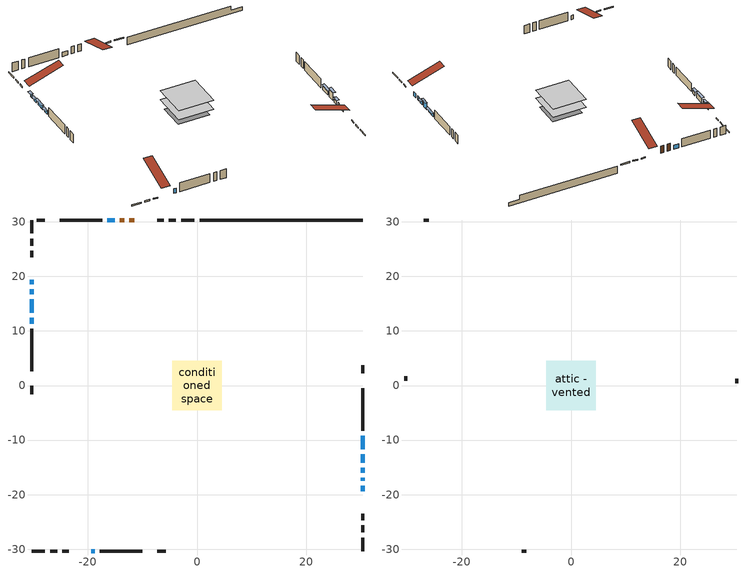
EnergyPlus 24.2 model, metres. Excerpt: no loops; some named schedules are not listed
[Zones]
conditioned space
 floor outside (Floor1 construction): -2.53,-2.53 -2.53,2.53 2.53,2.53 2.53,-2.53 z1.16
 floor adiabatic (AdiabaticFloorConstruction): -4.56,-4.56 -4.56,4.56 4.56,4.56 4.56,-4.56 z1.16
 floor foundation (Slab1 construction): -4.04,-3.43 -4.04,3.43 4.04,3.43 4.04,-3.43 z-1
 wall outside (RimJoist1 construction): -0.47,30.33 -2.93,30.33 / -30.33,-30.33 -27.87,-30.33 / -30.33,30.33 -30.33,27.87 / 30.33,-30.33 30.33,-27.87 z1.16:1.46
 wall outside (RimJoist2 construction): -3.86,30.33 -5.19,30.33 / -26.94,-30.33 -25.6,-30.33 / -30.33,26.94 -30.33,25.6 / 30.33,-26.94 30.33,-25.6 z1.16:1.46
 wall outside (RimJoist3 construction): -6.12,30.33 -7.26,30.33 / -24.68,-30.33 -23.54,-30.33 / -30.33,24.68 -30.33,23.54 / 30.33,-24.68 30.33,-23.54 z1.16:1.46
 wall outside (AdiabaticWallConstruction 1): -11.46,30.33 -12.39,30.33 / -13.31,30.33 -14.13,30.33 z1.16:3.19
 wall outside (AdiabaticWallConstruction): -30.33,19.34 -30.33,18.58 z1.16:2.33; -30.33,17.65 -30.33,16.74 / 30.33,-15.98 30.33,-15.06 / 30.33,-11.68 30.33,-9.24 / -30.33,12.44 -30.33,11.35 z1.16:2.08; -30.33,15.81 -30.33,13.37 / 30.33,-19.34 30.33,-18.36 / 30.33,-17.44 30.33,-16.9 / -15.06,30.33 -16.43,30.33 / -19.34,-30.33 -18.73,-30.33 z1.16:2.38; 30.33,-14.13 30.33,-12.61 z1.16:3.14
 wall outside (Wall1 construction): -17.36,30.33 -25.17,30.33 / -17.8,-30.33 -9.99,-30.33 / -30.33,10.42 -30.33,2.61 / 30.33,-8.31 30.33,-0.5 z1.16:3.6
 wall outside (Wall3 construction): -27.87,30.33 -29.4,30.33 / -7.29,-30.33 -5.76,-30.33 / -30.33,-0.09 -30.33,-1.62 / 30.33,2.2 30.33,3.73 z1.16:3.6
 wall foundation (FoundationWall1 construction): 0.46,30.33,-1 0.46,30.33,1.16 27.34,30.33,1.16 27.34,30.33,-0.01 30.33,30.33,-0.01 30.33,30.33,-1
 window (WindowConstruction 8): -30.33,19.34 -30.33,18.58 z1.16:2.33
 window (WindowConstruction 6): -30.33,17.65 -30.33,16.74 z1.16:2.07
 window (WindowConstruction 7): -30.33,15.81 -30.33,13.37 z1.16:2.38
 window (WindowConstruction 9): 30.33,-19.34 30.33,-18.36 z1.16:2.38
 window (WindowConstruction 10): 30.33,-17.44 30.33,-16.9 z1.16:2.38
 window (WindowConstruction): 30.33,-15.97 30.33,-15.06 z1.16:2.07
 window (WindowConstruction 1): 30.33,-14.13 30.33,-12.61 z1.16:3.14
 window (WindowConstruction 2): 30.33,-11.68 30.33,-9.24 z1.16:2.07
 window (WindowConstruction 3): -15.06,30.33 -16.43,30.33 z1.16:2.38
 window (WindowConstruction 4): -19.34,-30.33 -18.73,-30.33 z1.16:2.38
 window (WindowConstruction 5): -30.33,12.44 -30.33,11.35 z1.16:2.07
 door (Door): -11.46,30.33 -12.39,30.33 z1.16:3.19
 door (Door 1): -13.32,30.33 -14.13,30.33 z1.16:3.19
 ceiling adiabatic (AdiabaticFloorConstruction): 4.56,-4.56 4.56,4.56 -4.56,4.56 -4.56,-4.56 z1.16
attic - vented
 floor to conditioned space (Floor2 construction Reversed): -4.56,-4.56 -4.56,4.56 4.56,4.56 4.56,-4.56 z3.6
 wall outside (Wall2 construction): -26.1,30.33 -26.94,30.33 / -9.06,-30.33 -8.22,-30.33 / -30.33,1.68 -30.33,0.84 / 30.33,0.43 30.33,1.27 z1.16:3.6
 roof outside (Roof1 construction): -10.53,30.33,3.6 -10.53,21.44,6.56 -8.19,21.44,6.56 -8.19,30.33,3.6; -20.27,-30.33,3.6 -20.27,-21.44,6.56 -22.61,-21.44,6.56 -22.61,-30.33,3.6; -30.33,20.27,3.6 -21.44,20.27,6.56 -21.44,22.61,6.56 -30.33,22.61,3.6; 30.33,-20.27,3.6 21.44,-20.27,6.56 21.44,-22.61,6.56 30.33,-22.61,3.6
shading: -30.33,18.28 -30.33,19.64 -30.94,19.64 -30.94,18.28 z2.63; -30.33,16.44 -30.33,17.95 -30.94,17.95 -30.94,16.44 z2.37; -30.33,13.07 -30.33,16.11 -30.94,16.11 -30.94,13.07 z2.68; 30.33,-14.76 30.33,-16.27 30.94,-16.27 30.94,-14.76 z2.37; 30.33,-12.31 30.33,-14.43 30.94,-14.43 30.94,-12.31 z3.44; 30.33,-8.94 30.33,-11.98 30.94,-11.98 30.94,-8.94 z2.37; -30.33,11.05 -30.33,12.74 -30.94,12.74 -30.94,11.05 z2.37
[Building]
Building 1: Terrain=Suburbs
[Site:Location]
Halifax Intl AP_NS: Latitude {deg}=44.88; Longitude {deg}=-63.51; Time Zone {hr}=-4; Elevation {m}=145; Keep Site Location Information=Yes
[Site:GroundTemperature:Shallow]
3.15511, 1.33576, 1.19006, 2.05344, 5.51939, 8.9692, 11.96, 13.8546, 14.0156, 12.4746, 9.56009, 6.2161
[Site:WaterMainsTemperature]
Calculation Method=Schedule; Temperature Schedule=mains temperature schedule
[Material] Roughness=Rough; Thermal Absorptance=0.9
Name | Thickness {m} | Conductivity {W/m-K} | Density {kg/m3} | Specific Heat {J/kg-K} | Solar Absorptance | Visible Absorptance
asphalt or fiberglass shingles | 0.00635 | 0.162714 | 1121.4 | 1465.45 | 0.4 | 0.4
ceiling loosefill ins | 0.254 | 0.0480833 | 16.02 | 1046.75 | 0.7 | 0.7
ceiling stud and cavity | 0.1397 | 0.483755 | 65.682 | 1177.47 | 0.7 | 0.7
concrete 4.0 in. | 0.1016 | 1.803125 | 2242.8 | 837.4 | 0.7 | 0.7
concrete 8.0 in. | 0.2032 | 1.803125 | 2242.8 | 837.4 | 0.7 | 0.7
door material | 0.04445 | 0.0451087 | 512.64 | 1214.23 | 0.7 | 0.7
door material 1 | 0.04445 | 0.20624 | 512.64 | 1214.23 | 0.7 | 0.7
exterior vertical ins | 0.000583883 | 0.029427 | 32.04 | 1214.23 | 0.7 | 0.7
floor covering | 0.0127 | 0.0433444 | 54.468 | 1339.84 | 0.6 | 0.6
floor rigid ins | 0.103632 | 0.029427 | 32.04 | 1214.23 | 0.7 | 0.7
floor rigid ins 1; wall rigid ins 1 | 0.512978 | 0.029427 | 32.04 | 1214.23 | 0.7 | 0.7
floor stud and cavity | 0.1397 | 0.377444 | 92.3553 | 1139.71 | 0.7 | 0.7
floor stud and cavity 1 | 0.1397 | 1.75129 | 37.0049 | 1207.88 | 0.7 | 0.7
furniture material conditioned space 1 | 0.1524 | 0.115458 | 640.8 | 1214.23 | 0.6 | 0.6
gypsum board | 0.0127 | 0.160291 | 801 | 837.4 | 0.6 | 0.6
gypsum board 1 | 0.0127 | 0.160291 | 801 | 837.4 | 0.7 | 0.7
osb sheathing 0.5 in. | 0.0127 | 0.115458 | 512.64 | 1214.23 | 0.7 | 0.7
osb sheathing 0.75 in. | 0.01905 | 0.115458 | 512.64 | 1214.23 | 0.7 | 0.7
osb sheathing 2.0 in. | 0.0508 | 0.115458 | 512.64 | 1214.23 | 0.7 | 0.7
rim joist rigid ins; wall rigid ins | 0.051816 | 0.029427 | 32.04 | 1214.23 | 0.7 | 0.7
rim joist stud and cavity | 0.0508 | 0.0934928 | 125.044 | 1163.47 | 0.6 | 0.6
rim joist stud and cavity 1 | 0.0508 | 0.144554 | 125.044 | 1163.47 | 0.6 | 0.6
rim joist stud and cavity 2 | 0.0508 | 0.0496917 | 125.044 | 1163.47 | 0.6 | 0.6
wall stud and cavity | 0.1397 | 0.458625 | 139.0536 | 1170.24 | 0.7 | 0.7
wall stud and cavity 1 | 0.0889 | 6.1454 | 50.32683 | 1063.81 | 0.6 | 0.6
wall stud and cavity 2 | 0.1397 | 1.2911 | 139.0536 | 1170.24 | 0.7 | 0.7
wall stud and cavity 3 | 0.0889 | 0.380278 | 52.3479 | 1209.89 | 0.7 | 0.7
wall stud and cavity 4 | 0.0889 | 0.391764 | 83.0341 | 1211.67 | 0.7 | 0.7
wood siding | 0.0254 | 0.102417 | 544.68 | 1172.36 | 0.4 | 0.4
wood siding 1 | 0.00254 | 0.102417 | 544.68 | 1172.36 | 0.4 | 0.4
wood siding 2; wood siding 3; wood siding 4 | 0.0254 | 0.102417 | 544.68 | 1172.36 | 0.7 | 0.7
[WindowMaterial:SimpleGlazingSystem]
Name | U-Factor {W/m2-K} | Solar Heat Gain Coefficient
WindowMaterial | 2.28312 | 0.47
WindowMaterial 1 | 2.24735 | 0.54
WindowMaterial 2 | 2.24508 | 0.51
WindowMaterial 3 | 2.14174 | 0.58
WindowMaterial 4 | 2.25814 | 0.49
WindowMaterial 5 | 2.22521 | 0.52
WindowMaterial 6 | 2.07928 | 0.64
WindowMaterial 7 | 2.126411 | 0.59
WindowMaterial 8 | 2.989467 | 0.54
WindowMaterial 9 | 3.03319 | 0.48
[Construction]
AdiabaticFloorConstruction: floor stud and cavity 1, floor rigid ins 1, osb sheathing 0.75 in., floor covering
AdiabaticWallConstruction: wood siding 3, wall rigid ins 1, wall stud and cavity 3, gypsum board
AdiabaticWallConstruction 1: wood siding 4, wall rigid ins 1, wall stud and cavity 3, gypsum board
Door: door material
Door 1: door material 1
Floor1 construction: floor stud and cavity, floor rigid ins, osb sheathing 0.75 in., floor covering
Floor2 construction Reversed: gypsum board, ceiling stud and cavity, ceiling loosefill ins
FoundationWall1 construction: concrete 8.0 in., gypsum board 1
furniture construction conditioned space 1: furniture material conditioned space 1
PartitionWallConstruction: gypsum board, wall stud and cavity 4, gypsum board
RimJoist1 construction: wood siding 2, osb sheathing 2.0 in., rim joist stud and cavity
RimJoist2 construction: wood siding 2, rim joist rigid ins, osb sheathing 2.0 in., rim joist stud and cavity 1
RimJoist3 construction: wood siding 2, rim joist rigid ins, osb sheathing 2.0 in., rim joist stud and cavity 2
Roof1 construction: asphalt or fiberglass shingles
Slab1 construction: concrete 4.0 in.
Wall1 construction: wood siding, wall rigid ins, osb sheathing 0.5 in., wall stud and cavity, gypsum board
Wall2 construction: wood siding 1, wall stud and cavity 1
Wall3 construction: wood siding, osb sheathing 0.5 in., wall stud and cavity 2, gypsum board
WindowConstruction; WindowConstruction 3: WindowMaterial
WindowConstruction 1: WindowMaterial 1
WindowConstruction 10: WindowMaterial 9
WindowConstruction 2: WindowMaterial 2
WindowConstruction 4: WindowMaterial 3
WindowConstruction 5: WindowMaterial 4
WindowConstruction 6: WindowMaterial 5
WindowConstruction 7: WindowMaterial 6
WindowConstruction 8: WindowMaterial 7
WindowConstruction 9: WindowMaterial 8
[Zone] Multiplier=1; Part of Total Floor Area=Yes
Name | Volume {m3}
attic - vented | 40.0914
conditioned space | 334.4
[Space]
Name | Zone | Volume {m3}
attic - vented 1 | attic - vented | 40.0914
conditioned space 1 | conditioned space | 334.4
[ZoneInfiltration:EffectiveLeakageArea]
infil attic - vented 1: Zone or Space=attic - vented 1; Schedule=Always On Discrete; Effective Air Leakage Area {cm2}=2984.96; Stack Coefficient=0.000375655; Wind Coefficient=1.30953e-05
[ZoneMixing]
whole house fan mix: Zone or Space=attic - vented; Schedule=Always On Continuous; Design Flow Rate Calculation Method=Flow/Zone; Design Flow Rate {m3/s}=0; Source Zone or Space=conditioned space
[SurfaceProperty:ExposedFoundationPerimeter]
Slab1: Exposed Perimeter Calculation Method=TotalExposedPerimeter; Total Exposed Perimeter {m}=29.87
[InternalMass] Zone or ZoneList=conditioned space; Space or SpaceList=conditioned space 1
Name | Construction | Surface Area {m2}
furniture mass conditioned space 1 | furniture construction conditioned space 1 | 65.732
partition wall mass | PartitionWallConstruction | 164.33
[Lights]
interior lighting: Zone or ZoneList or Space or SpaceList=conditioned space 1; Schedule=interior lighting schedule; Design Level Calculation Method=LightingLevel; Lighting Level {W}=343.2; Return Air Fraction=0; Fraction Radiant=0.6; Fraction Visible=0.2; Fraction Replaceable=1
[People]
occupants: Zone or ZoneList or Space or SpaceList=conditioned space 1; Number of People Schedule=occupants schedule; Number of People Calculation Method=People; Number of People=3; Fraction Radiant=0.314171; Sensible Heat Fraction=0.56303; Activity Level Schedule=occupants activity schedule; Carbon Dioxide Generation Rate {m3/s-W}=0; Enable ASHRAE 55 Comfort Warnings=No; Mean Radiant Temperature Calculation Type=EnclosureAveraged
[ElectricEquipment] Zone or ZoneList or Space or SpaceList=conditioned space 1; Design Level Calculation Method=EquipmentLevel
Name | Schedule | Design Level {W} | Fraction Latent | Fraction Radiant | Fraction Lost
clothes dryer | clothes dryer schedule | 140.772 | 0.015 | 0.081 | 0.85
clothes washer | clothes washer schedule | 32.1985 | 0.03 | 0.162 | 0.7
cooking range | cooking range schedule | 215.147 | 0.08 | 0.432 | 0.2
dishwasher | dishwasher schedule | 66.8632 | 0.3 | 0.18 | 0.4
fridge | fridge schedule | 72.9452 | 0 | 0.6 | 0
mech vent bath fan 0 | mech vent bath fan 0 schedule | 50.2 | 0 | 0 | 1
mech vent house fan | mech vent house fan schedule | 0 | 0 | 0 | 1
mech vent house fan cfis | mech vent house fan cfis schedule | 0 | 0 | 0 | 0
misc plug loads | misc plug loads schedule | 494.7 | 0.045 | 0.513 | 0.1
whole house fan | Always On Discrete | 0 | 0 | 0 | 1
[OtherEquipment] Zone or ZoneList or Space or SpaceList=conditioned space 1; Design Level Calculation Method=EquipmentLevel
Name | Fuel Type | Schedule | Design Level {W} | Fraction Latent | Fraction Radiant | Fraction Lost
clothes dryer 1 | Electricity | clothes dryer schedule | 0 | 0.015 | 0.081 | 0.85
cooking range 1 | Electricity | cooking range schedule | 0 | 0.08 | 0.432 | 0.2
general water use latent | None | general water use schedule | 62.594 | 1 | 0 | 0
general water use sensible | None | general water use schedule | -61.6891 | 0 | 0.6 | 0
mech vent house fan latent load | None | Always On Discrete | 0 | 1 | 0 | 0
mech vent house fan sensible load | None | Always On Discrete | 0 | 0 | 0 | 0
water heater energy adjustment1 | Electricity | Always On Discrete | 0.01 | 0 | 0 | 1
[ZoneInfiltration:DesignFlowRate] Zone or ZoneList or Space or SpaceList=conditioned space 1; Schedule=Always On Discrete; Design Flow Rate Calculation Method=Flow/Zone; Design Flow Rate {m3/s}=0
infil flow; natural vent flow; whole house fan flow
[AvailabilityManager:Scheduled]
air source heat pump airloop Availability Manager: Schedule=Always On Discrete
[Foundation:Kiva]
Foundation Kiva 1: Initial Indoor Air Temperature {C}=18; Wall Height Above Grade {m}=1.16001; Wall Depth Below Slab {m}=0.2032; Custom Block Material Name 1=exterior vertical ins; Custom Block Depth 1 {m}=2.16; Custom Block X Position 1 {m}=0.2159; Custom Block Z Position 1 {m}=0
[Foundation:Kiva:Settings]
Soil Conductivity {W/m-K}=0.849921; Soil Density {kg/m3}=1842.3; Soil Specific Heat {J/kg-K}=418.7; Ground Solar Absorptivity=0.9; Ground Thermal Absorptivity=0.9; Ground Surface Roughness {m}=0.03; Far-Field Width {m}=40; Deep-Ground Boundary Condition=ZeroFlux; Deep-Ground Depth {m}=40; Minimum Cell Dimension {m}=0.2; Maximum Cell Growth Coefficient=3; Simulation Timestep=Timestep
[Exterior:Lights]
exterior lighting: Schedule=exterior lighting schedule; Design Level {W}=75.6
[EnergyManagementSystem:GlobalVariable]
air_source_heat_pump_airloop_Fan_RTF
infil_program_Qfan
infil_program_Qinf
natural_vent_program_Qnv
natural_vent_program_Qwhf
[EnergyManagementSystem:Sensor]
Name | Output:Variable or Output:Meter Index Key | Output:Variable or Output:Meter
airflow_gain | infil flow | Infiltration Sensible Heat Gain Energy
airflow_gain_1 | natural vent flow | Infiltration Sensible Heat Gain Energy
airflow_gain_2 | whole house fan flow | Infiltration Sensible Heat Gain Energy
airflow_loss | infil flow | Infiltration Sensible Heat Loss Energy
airflow_loss_1 | natural vent flow | Infiltration Sensible Heat Loss Energy
airflow_loss_2 | whole house fan flow | Infiltration Sensible Heat Loss Energy
clg_load_cond |  | Cooling:EnergyTransfer:Zone:CONDITIONED SPACE
clg_sp_s; clg_sp_s_1 | cooling setpoint | Schedule Value
clothes_dryer_exhaust_0_sch_s | clothes dryer exhaust 0 schedule | Schedule Value
cool_season | cooling season schedule | Schedule Value
htg_load_cond |  | Heating:EnergyTransfer:Zone:CONDITIONED SPACE
htg_sp_s; htg_sp_s_1 | heating setpoint | Schedule Value
ig_ee_conv | clothes dryer | Electric Equipment Convective Heating Energy
ig_ee_conv_2 | cooking range | Electric Equipment Convective Heating Energy
ig_ee_conv_4 | fridge | Electric Equipment Convective Heating Energy
ig_ee_conv_5 | misc plug loads | Electric Equipment Convective Heating Energy
ig_ee_conv_6 | whole house fan | Electric Equipment Convective Heating Energy
ig_ee_rad | clothes dryer | Electric Equipment Radiant Heating Energy
ig_ee_rad_2 | cooking range | Electric Equipment Radiant Heating Energy
ig_ee_rad_4 | fridge | Electric Equipment Radiant Heating Energy
ig_ee_rad_5 | misc plug loads | Electric Equipment Radiant Heating Energy
ig_ee_rad_6 | whole house fan | Electric Equipment Radiant Heating Energy
ig_lgt_conv | interior lighting | Lights Convective Heating Energy
ig_lgt_rad | interior lighting | Lights Radiant Heating Energy
ig_lgt_vis | interior lighting | Lights Visible Radiation Heating Energy
ig_oe_conv | clothes dryer 1 | Other Equipment Convective Heating Energy
ig_oe_conv_1 | cooking range 1 | Other Equipment Convective Heating Energy
ig_oe_conv_2 | general water use latent | Other Equipment Convective Heating Energy
ig_oe_conv_3 | general water use sensible | Other Equipment Convective Heating Energy
ig_oe_conv_4 | water heater energy adjustment1 | Other Equipment Convective Heating Energy
ig_oe_rad | clothes dryer 1 | Other Equipment Radiant Heating Energy
ig_oe_rad_1 | cooking range 1 | Other Equipment Radiant Heating Energy
ig_oe_rad_2 | general water use latent | Other Equipment Radiant Heating Energy
ig_oe_rad_3 | general water use sensible | Other Equipment Radiant Heating Energy
ig_oe_rad_4 | water heater energy adjustment1 | Other Equipment Radiant Heating Energy
ig_ppl_conv | occupants | People Convective Heating Energy
ig_ppl_rad | occupants | People Radiant Heating Energy
im_conv | furniture mass conditioned space 1 | Surface Inside Face Convection Heat Gain Energy
im_conv_1 | partition wall mass | Surface Inside Face Convection Heat Gain Energy
im_ig | furniture mass conditioned space 1 | Surface Inside Face Internal Gains Radiation Heat Gain Energy
im_ig_1 | partition wall mass | Surface Inside Face Internal Gains Radiation Heat Gain Energy
im_lgt | furniture mass conditioned space 1 | Surface Inside Face Lights Radiation Heat Gain Energy
im_lgt_1 | partition wall mass | Surface Inside Face Lights Radiation Heat Gain Energy
im_sol | furniture mass conditioned space 1 | Surface Inside Face Solar Radiation Heat Gain Energy
im_sol_1 | partition wall mass | Surface Inside Face Solar Radiation Heat Gain Energy
im_surf | furniture mass conditioned space 1 | Surface Inside Face Net Surface Thermal Radiation Heat Gain Energy
im_surf_1 | partition wall mass | Surface Inside Face Net Surface Thermal Radiation Heat Gain Energy
mech_vent_bath_fan_0_sch_s | mech vent bath fan 0 schedule | Schedule Value
mv_conv | mech vent bath fan 0 | Electric Equipment Convective Heating Energy
mv_conv_1 | mech vent house fan | Electric Equipment Convective Heating Energy
mv_conv_2 | mech vent house fan cfis | Electric Equipment Convective Heating Energy
mv_conv_3 | mech vent house fan latent load | Other Equipment Convective Heating Energy
mv_conv_4 | mech vent house fan sensible load | Other Equipment Convective Heating Energy
mv_rad | mech vent bath fan 0 | Electric Equipment Radiant Heating Energy
mv_rad_1 | mech vent house fan | Electric Equipment Radiant Heating Energy
mv_rad_2 | mech vent house fan cfis | Electric Equipment Radiant Heating Energy
mv_rad_3 | mech vent house fan latent load | Other Equipment Radiant Heating Energy
mv_rad_4 | mech vent house fan sensible load | Other Equipment Radiant Heating Energy
natural_vent_s | natural vent schedule | Schedule Value
out_pb_s |  | Site Outdoor Air Barometric Pressure
out_wt_s |  | Site Outdoor Air Humidity Ratio
site_vw_s |  | Site Wind Speed
ss_back_out | Window1 | Surface Window Shortwave from Zone Back Out Window Heat Transfer Rate
ss_back_out_1 | Window10 | Surface Window Shortwave from Zone Back Out Window Heat Transfer Rate
ss_back_out_10 | Window9 | Surface Window Shortwave from Zone Back Out Window Heat Transfer Rate
ss_back_out_2 | Window11 | Surface Window Shortwave from Zone Back Out Window Heat Transfer Rate
ss_back_out_3 | Window12 | Surface Window Shortwave from Zone Back Out Window Heat Transfer Rate
ss_back_out_4 | Window13 | Surface Window Shortwave from Zone Back Out Window Heat Transfer Rate
ss_back_out_5 | Window2 | Surface Window Shortwave from Zone Back Out Window Heat Transfer Rate
ss_back_out_6 | Window3 | Surface Window Shortwave from Zone Back Out Window Heat Transfer Rate
ss_back_out_7 | Window4 | Surface Window Shortwave from Zone Back Out Window Heat Transfer Rate
ss_back_out_8 | Window6 | Surface Window Shortwave from Zone Back Out Window Heat Transfer Rate
ss_back_out_9 | Window8 | Surface Window Shortwave from Zone Back Out Window Heat Transfer Rate
ss_conv | Door1 | Surface Inside Face Convection Heat Gain Energy
ss_conv_1 | Door2 | Surface Inside Face Convection Heat Gain Energy
ss_conv_10 | Window6 | Surface Inside Face Convection Heat Gain Energy
ss_conv_11 | Window8 | Surface Inside Face Convection Heat Gain Energy
ss_conv_12 | Window9 | Surface Inside Face Convection Heat Gain Energy
ss_conv_2 | Window1 | Surface Inside Face Convection Heat Gain Energy
ss_conv_3 | Window10 | Surface Inside Face Convection Heat Gain Energy
ss_conv_4 | Window11 | Surface Inside Face Convection Heat Gain Energy
ss_conv_5 | Window12 | Surface Inside Face Convection Heat Gain Energy
ss_conv_6 | Window13 | Surface Inside Face Convection Heat Gain Energy
ss_conv_7 | Window2 | Surface Inside Face Convection Heat Gain Energy
ss_conv_8 | Window3 | Surface Inside Face Convection Heat Gain Energy
ss_conv_9 | Window4 | Surface Inside Face Convection Heat Gain Energy
ss_ig | Door1 | Surface Inside Face Internal Gains Radiation Heat Gain Energy
ss_ig_1 | Door2 | Surface Inside Face Internal Gains Radiation Heat Gain Energy
ss_ig_10 | Window6 | Surface Inside Face Internal Gains Radiation Heat Gain Energy
ss_ig_11 | Window8 | Surface Inside Face Internal Gains Radiation Heat Gain Energy
ss_ig_12 | Window9 | Surface Inside Face Internal Gains Radiation Heat Gain Energy
ss_ig_2 | Window1 | Surface Inside Face Internal Gains Radiation Heat Gain Energy
ss_ig_3 | Window10 | Surface Inside Face Internal Gains Radiation Heat Gain Energy
ss_ig_4 | Window11 | Surface Inside Face Internal Gains Radiation Heat Gain Energy
ss_ig_5 | Window12 | Surface Inside Face Internal Gains Radiation Heat Gain Energy
ss_ig_6 | Window13 | Surface Inside Face Internal Gains Radiation Heat Gain Energy
ss_ig_7 | Window2 | Surface Inside Face Internal Gains Radiation Heat Gain Energy
ss_ig_8 | Window3 | Surface Inside Face Internal Gains Radiation Heat Gain Energy
ss_ig_9 | Window4 | Surface Inside Face Internal Gains Radiation Heat Gain Energy
ss_lgt | Door1 | Surface Inside Face Lights Radiation Heat Gain Energy
ss_lgt_1 | Door2 | Surface Inside Face Lights Radiation Heat Gain Energy
ss_sol | Door1 | Surface Inside Face Solar Radiation Heat Gain Energy
ss_sol_1 | Door2 | Surface Inside Face Solar Radiation Heat Gain Energy
ss_surf | Door1 | Surface Inside Face Net Surface Thermal Radiation Heat Gain Energy
ss_surf_1 | Door2 | Surface Inside Face Net Surface Thermal Radiation Heat Gain Energy
ss_surf_10 | Window6 | Surface Inside Face Net Surface Thermal Radiation Heat Gain Energy
ss_surf_11 | Window8 | Surface Inside Face Net Surface Thermal Radiation Heat Gain Energy
ss_surf_12 | Window9 | Surface Inside Face Net Surface Thermal Radiation Heat Gain Energy
ss_surf_2 | Window1 | Surface Inside Face Net Surface Thermal Radiation Heat Gain Energy
ss_surf_3 | Window10 | Surface Inside Face Net Surface Thermal Radiation Heat Gain Energy
ss_surf_4 | Window11 | Surface Inside Face Net Surface Thermal Radiation Heat Gain Energy
ss_surf_5 | Window12 | Surface Inside Face Net Surface Thermal Radiation Heat Gain Energy
ss_surf_6 | Window13 | Surface Inside Face Net Surface Thermal Radiation Heat Gain Energy
ss_surf_7 | Window2 | Surface Inside Face Net Surface Thermal Radiation Heat Gain Energy
ss_surf_8 | Window3 | Surface Inside Face Net Surface Thermal Radiation Heat Gain Energy
ss_surf_9 | Window4 | Surface Inside Face Net Surface Thermal Radiation Heat Gain Energy
ss_trans_in | Window1 | Surface Window Transmitted Solar Radiation Rate
ss_trans_in_1 | Window10 | Surface Window Transmitted Solar Radiation Rate
ss_trans_in_10 | Window9 | Surface Window Transmitted Solar Radiation Rate
ss_trans_in_2 | Window11 | Surface Window Transmitted Solar Radiation Rate
ss_trans_in_3 | Window12 | Surface Window Transmitted Solar Radiation Rate
ss_trans_in_4 | Window13 | Surface Window Transmitted Solar Radiation Rate
ss_trans_in_5 | Window2 | Surface Window Transmitted Solar Radiation Rate
ss_trans_in_6 | Window3 | Surface Window Transmitted Solar Radiation Rate
ss_trans_in_7 | Window4 | Surface Window Transmitted Solar Radiation Rate
ss_trans_in_8 | Window6 | Surface Window Transmitted Solar Radiation Rate
ss_trans_in_9 | Window8 | Surface Window Transmitted Solar Radiation Rate
ss_trans_out | Window1 | Surface Inside Face Initial Transmitted Diffuse Transmitted Out Window Solar Radiation Rate
ss_trans_out_1 | Window10 | Surface Inside Face Initial Transmitted Diffuse Transmitted Out Window Solar Radiation Rate
ss_trans_out_10 | Window9 | Surface Inside Face Initial Transmitted Diffuse Transmitted Out Window Solar Radiation Rate
ss_trans_out_2 | Window11 | Surface Inside Face Initial Transmitted Diffuse Transmitted Out Window Solar Radiation Rate
ss_trans_out_3 | Window12 | Surface Inside Face Initial Transmitted Diffuse Transmitted Out Window Solar Radiation Rate
ss_trans_out_4 | Window13 | Surface Inside Face Initial Transmitted Diffuse Transmitted Out Window Solar Radiation Rate
ss_trans_out_5 | Window2 | Surface Inside Face Initial Transmitted Diffuse Transmitted Out Window Solar Radiation Rate
ss_trans_out_6 | Window3 | Surface Inside Face Initial Transmitted Diffuse Transmitted Out Window Solar Radiation Rate
ss_trans_out_7 | Window4 | Surface Inside Face Initial Transmitted Diffuse Transmitted Out Window Solar Radiation Rate
ss_trans_out_8 | Window6 | Surface Inside Face Initial Transmitted Diffuse Transmitted Out Window Solar Radiation Rate
ss_trans_out_9 | Window8 | Surface Inside Face Initial Transmitted Diffuse Transmitted Out Window Solar Radiation Rate
s_conv | Floor1 | Surface Inside Face Convection Heat Gain Energy
s_conv_1 | Floor2 | Surface Inside Face Convection Heat Gain Energy
